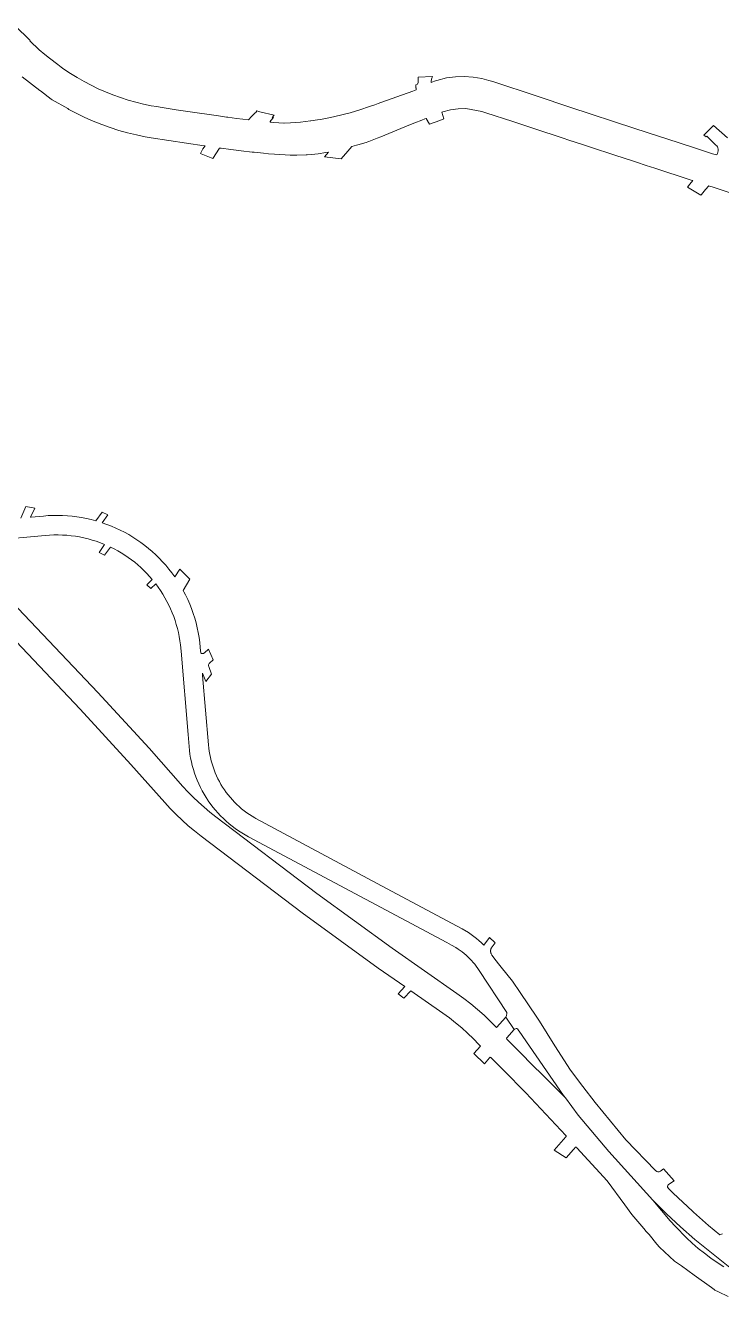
# Model space of a CAD drawing. Header units: inches. Extents: x 704148 to 723432, y 7075344 to 7101810.
# Drawn here: x 716539 to 717110, y 7084853 to 7085897 of the extents above; entities that cross this region are included whole.
import ezdxf

# ---------------------------------------------------------------- set-up
doc = ezdxf.new("R2010")
doc.units = ezdxf.units.IN
doc.header["$MEASUREMENT"] = 0
doc.layers.add('gisdb.gisadmin', color=7, linetype='Continuous', lineweight=9, true_color=0xccf5fc)

msp = doc.modelspace()

# ---------------------------------------------------------------- linework, layer by layer
at = {"layer": 'gisdb.gisadmin'}
for points in [[(716530.1752, 7085897.2261), (716542.7047, 7085884.7878), (716542.4056, 7085884.4841), (716550.2761, 7085877.0809), (716554.9208, 7085873.2904), (716558.5687, 7085870.3133), (716565.5663, 7085865.1643), (716568.2834, 7085863.0071), (716570.3143, 7085861.3947), (716575.7482, 7085857.7606), (716581.3059, 7085854.3186), (716586.9805, 7085851.073), (716592.7651, 7085848.0277), (716598.6525, 7085845.1865), (716604.6357, 7085842.5528), (716610.7073, 7085840.1298), (716616.8599, 7085837.9205), (716623.0859, 7085835.9276), (716629.3778, 7085834.1536), (716635.7278, 7085832.6006), (716642.1283, 7085831.2704), (716646.7129, 7085830.5759), (716649.5439, 7085830.0091), (716656.1088, 7085828.9228), (716662.5314, 7085827.9789), (716672.053, 7085826.4711), (716672.088, 7085826.4656), (716697.427, 7085822.8935), (716704.0215, 7085821.9639), (716705.0118, 7085821.8243), (716711.985, 7085820.8413), (716717.1692, 7085820.2657), (716717.4072, 7085820.2392), (716721.9278, 7085819.7373), (716724.5122, 7085822.3126), (716727.52, 7085825.31), (716727.8708, 7085825.7004), (716728.8725, 7085826.969), (716731.2222, 7085826.278), (716742.9894, 7085823.5708), (716741.3156, 7085821.5954), (716742.4017, 7085821.6072), (716740.24, 7085819.03), (716739.75, 7085818.22), (716739.6151, 7085817.7733), (716740.5414, 7085817.6704), (716742.8482, 7085817.4143), (716751.0737, 7085816.9469), (716751.3032, 7085816.9339), (716756.3193, 7085817.1643), (716764.5998, 7085817.8361), (716772.8516, 7085818.7977), (716773.0554, 7085818.8287), (716778.5981, 7085819.6725), (716781.0646, 7085820.048), (716789.2288, 7085821.5853), (716797.3341, 7085823.4078), (716801.8831, 7085824.5996), (716805.3705, 7085825.5133), (716813.3282, 7085827.8991), (716821.1974, 7085830.5624), (716825.5342, 7085832.1154), (716828.3157, 7085833.1114), (716830.5699, 7085833.9187), (716856.7096, 7085843.2792), (716858.2661, 7085843.8366), (716859.6399, 7085844.3285), (716859.4441, 7085845.5862), (716859.3829, 7085845.9788), (716859.2816, 7085846.6295), (716859.1688, 7085848.4885), (716860.5946, 7085848.9991), (716861.0644, 7085850.3736), (716861.0909, 7085850.4513), (716861.2241, 7085854.7203), (716872.9385, 7085855.1504), (716872.271, 7085853.1802), (716871.9557, 7085851.124), (716871.9887, 7085850.5657), (716871.9962, 7085850.4377), (716874.5882, 7085851.4126), (716875.2923, 7085851.7115), (716876.4579, 7085852.1158), (716884.4711, 7085854.1181), (716891.7304, 7085855.09), (716899.0505, 7085855.3296), (716906.3578, 7085854.8345), (716913.5786, 7085853.6097), (716919.1446, 7085852.0789), (716922.5342, 7085851.0401), (716958.7747, 7085839.0327), (716985.7001, 7085830.1116), (717039.0061, 7085812.6883), (717058.3315, 7085806.3718), (717074.444, 7085801.1054), (717090.512, 7085795.8535), (717102.7083, 7085791.8671), (717106.4093, 7085790.94), (717106.9, 7085792.08), (717107.41, 7085794.14), (717107.4, 7085795), (717107.3125, 7085795.7918), (717107.2547, 7085796.3116), (717107.0029, 7085797.0529), (717106.731, 7085797.4996), (717106.2219, 7085798.2081), (717105.4397, 7085798.9836), (717099.4596, 7085804.9124), (717098.0954, 7085806.2227), (717097.5013, 7085805.6277), (717095.7517, 7085807.1133), (717103.6779, 7085815.0007), (717114.92, 7085805.03)], [(717117.9338, 7085759.537), (717102.4362, 7085764.6024), (717100.2634, 7085765.3126), (717099.7653, 7085765.4754), (717097.0897, 7085762.3706), (717093.6865, 7085758.4214), (717093.1744, 7085757.8272), (717082.237, 7085764.4749), (717084.11, 7085766.74), (717086.6018, 7085769.7535), (717086.2861, 7085769.8515), (717084.4312, 7085770.4874), (717055.3707, 7085779.9859), (717048.2564, 7085782.3113), (717040.2811, 7085784.9315), (717027.6543, 7085789.0799), (717024.9344, 7085789.9735), (717000.2025, 7085798.0989), (717000.0969, 7085798.1336), (717000.0506, 7085798.0675), (716998.5631, 7085798.5537), (716989.1114, 7085801.643), (716987.71, 7085802.1011), (716987.2441, 7085802.2534), (716977.6225, 7085805.3982), (716958.5874, 7085811.7049), (716935.5019, 7085819.3536), (716934.6133, 7085819.648), (716921.051, 7085824.1415), (716920.0847, 7085824.4617), (716913.5411, 7085826.6297), (716900.3525, 7085828.9159), (716893.9866, 7085828.7689), (716887.6793, 7085827.8942), (716881.5136, 7085826.3034), (716880.4852, 7085825.963), (716882.1537, 7085820.4447), (716879.0439, 7085819.2726), (716870.5508, 7085816.0713), (716867.6854, 7085820.7378), (716867.6285, 7085820.8509), (716866.6896, 7085820.4715), (716864.3295, 7085819.5178), (716858.4513, 7085817.1425), (716853.6151, 7085815.1883), (716830.5109, 7085805.8523), (716827.5585, 7085804.6593), (716820.7027, 7085801.8683), (716819.8924, 7085801.5858), (716818.553, 7085801.1829), (716811.7731, 7085799.1438), (716810.5579, 7085798.8125), (716806.6702, 7085797.7526), (716803.54, 7085794.07), (716798.1081, 7085787.6902), (716784.233, 7085789.1796), (716787.4805, 7085793.0856), (716787.2291, 7085793.03), (716785.4816, 7085792.754), (716779.1331, 7085791.7514), (716773.5213, 7085791.1976), (716773.5215, 7085791.1884), (716770.1822, 7085790.868), (716769.2594, 7085790.836), (716761.5917, 7085790.5698), (716756.1772, 7085790.7121), (716752.1612, 7085790.9122), (716743.1683, 7085791.3542), (716738.4531, 7085791.8062), (716734.2561, 7085792.2086), (716726.5519, 7085793.0641), (716724.8446, 7085793.2536), (716716.0691, 7085794.228), (716713.9428, 7085794.4738), (716707.419, 7085795.2279), (716699.456, 7085796.3504), (716699.33, 7085796.3682), (716698.1458, 7085796.5352), (716692.8045, 7085787.8837), (716683.2106, 7085791.6613), (716682.4948, 7085791.9431), (716684.1954, 7085795.3328), (716684.5, 7085795.78), (716686.3617, 7085798.1973), (716685.6848, 7085798.3016), (716642.0254, 7085804.9984), (716637.2838, 7085805.7257), (716629.9934, 7085807.2408), (716622.7605, 7085809.0098), (716615.5938, 7085811.0305), (716608.5021, 7085813.3004), (716601.4941, 7085815.8169), (716594.5784, 7085818.5767), (716587.7633, 7085821.5766), (716581.0572, 7085824.8129), (716574.4684, 7085828.2816), (716573.7888, 7085828.9046), (716560.9014, 7085836.0934), (716559.9691, 7085836.7123), (716551.2506, 7085843.4257), (716550.7179, 7085843.8359), (716536.0722, 7085855.1134)], [(717126.4862, 7084869.5557), (717100.5933, 7084890.1202), (717088.3743, 7084900.1386), (717076.473, 7084910.5324), (717064.9008, 7084921.2915), (717053.669, 7084932.4054), (717017.6339, 7084972.473), (716992.4997, 7085002.1476), (716981.98, 7085016.34), (716980.4892, 7085018.5033), (716944.14, 7085071.25), (716943.8228, 7085071.4303), (716942.6788, 7085073.1564), (716942.1395, 7085073.2839), (716941.8235, 7085073.3058), (716941.6056, 7085073.296), (716941.1766, 7085073.2196), (716940.9687, 7085073.1537), (716940.574, 7085072.9689), (716940.2174, 7085072.7184), (716939.9602, 7085072.4681), (716933.0916, 7085082.7593), (716933.3663, 7085083.3441), (716933.5889, 7085083.9507), (716933.7579, 7085084.5743), (716933.8718, 7085085.2103), (716933.9299, 7085085.8537), (716933.9311, 7085086.5137), (716911.2919, 7085121.0825), (716910.1256, 7085122.8001), (716908.9027, 7085124.4779), (716907.6246, 7085126.1139), (716906.2926, 7085127.7065), (716904.9083, 7085129.2537), (716903.4731, 7085130.7539), (716900.4567, 7085133.6065), (716897.2569, 7085136.2518), (716895.5926, 7085137.493), (716893.8878, 7085138.6779), (716892.1445, 7085139.8054), (716888.55, 7085141.8828), (716884.6057, 7085144.0416), (716721.8735, 7085230.9335), (716719.0885, 7085232.4835), (716716.3584, 7085234.1284), (716713.6864, 7085235.866), (716711.0758, 7085237.6944), (716708.5294, 7085239.6115), (716706.0505, 7085241.6148), (716703.6419, 7085243.7022), (716701.3064, 7085245.8712), (716699.0468, 7085248.119), (716696.8657, 7085250.4432), (716694.7659, 7085252.841), (716692.7496, 7085255.3095), (716688.9774, 7085260.4469), (716688.6973, 7085260.8727), (716687.2259, 7085263.1098), (716685.5669, 7085265.8313), (716684.0024, 7085268.6082), (716682.5342, 7085271.4372), (716681.1642, 7085274.315), (716679.8937, 7085277.2381), (716678.7245, 7085280.2032), (716677.6579, 7085283.2067), (716676.6951, 7085286.2451), (716675.8372, 7085289.3147), (716675.0853, 7085292.4121), (716674.4403, 7085295.5334), (716673.9029, 7085298.6751), (716673.4738, 7085301.8333), (716673.1535, 7085305.0045), (716672.3387, 7085314.7393), (716672.3417, 7085314.7446), (716666.6291, 7085383.2891), (716666.1089, 7085388.4929), (716665.6536, 7085391.8798), (716665.0853, 7085395.2495), (716664.4048, 7085398.5984), (716663.6128, 7085401.9227), (716662.7101, 7085405.2186), (716661.6978, 7085408.4826), (716660.5769, 7085411.7109), (716659.3488, 7085414.8999), (716658.0149, 7085418.0461), (716656.5765, 7085421.146), (716655.0354, 7085424.1961), (716653.3932, 7085427.193), (716651.6518, 7085430.1333), (716649.813, 7085433.0138), (716647.8791, 7085435.8313), (716645.8521, 7085438.5825), (716641.8528, 7085434.8582), (716638.5065, 7085437.7939), (716642.9952, 7085442.1585), (716640.7876, 7085444.7116), (716638.4969, 7085447.1904), (716636.1256, 7085449.5923), (716633.6764, 7085451.9146), (716631.1519, 7085454.1549), (716628.5548, 7085456.3105), (716625.8879, 7085458.3793), (716623.1543, 7085460.3589), (716620.3567, 7085462.2473), (716617.4984, 7085464.0422), (716614.5824, 7085465.7419), (716611.6119, 7085467.3444), (716608.5902, 7085468.848), (716603.749, 7085462.0262), (716599.3024, 7085464.4339), (716603.663, 7085471.0414), (716600.3696, 7085472.3383), (716597.0334, 7085473.5204), (716593.6582, 7085474.5864), (716590.2482, 7085475.5348), (716586.8073, 7085476.3647), (716583.3398, 7085477.0751), (716579.8498, 7085477.6649), (716576.3415, 7085478.1337), (716572.8191, 7085478.4807), (716569.2867, 7085478.7056), (716565.7487, 7085478.8081), (716562.2093, 7085478.7881), (716558.6727, 7085478.6456), (716555.1431, 7085478.3808), (716512.3699, 7085474.4259)], [(716522.9054, 7085428.9306), (716598.196, 7085349.4245), (716640.3035, 7085303.5579), (716668.1366, 7085272.2818), (716672.2822, 7085267.7729), (716676.572, 7085263.4009), (716681.0015, 7085259.1706), (716685.566, 7085255.0862), (716690.2607, 7085251.1522), (716695.0806, 7085247.3727), (716778.1597, 7085184.3774), (716839.8385, 7085139.4463), (716892.9729, 7085102.2788), (716898.7958, 7085098.0563), (716904.4716, 7085093.6382), (716909.9937, 7085089.0295), (716915.3559, 7085084.2355), (716920.5519, 7085079.2619), (716925.5755, 7085074.1143), (716933.0916, 7085082.7593), (716939.9602, 7085072.4681), (716933.9041, 7085065.6653), (716933.7287, 7085065.4683), (716933.9, 7085064.63), (716945.6082, 7085052.8707), (716954.5378, 7085043.9021), (716963.6809, 7085034.719), (716963.9726, 7085034.4261), (716981.98, 7085016.34), (716992.4998, 7085002.1476), (717017.6339, 7084972.473), (717053.669, 7084932.4054), (717068.0397, 7084915.553), (717072.3268, 7084910.697), (717081.3883, 7084901.4405), (717086.152, 7084897.0511), (717091.0636, 7084892.8277), (717096.1174, 7084888.7755), (717101.3072, 7084884.8992), (717106.6271, 7084881.2034), (717112.0707, 7084877.6923)]]:
    msp.add_lwpolyline(points, dxfattribs=at)
for points in [[(716535.0653, 7085492.5926), (716539.2553, 7085501.997), (716546.4744, 7085500.6809), (716543.112, 7085493.3366), (716543.5408, 7085493.3131), (716553.67, 7085494.3128), (716557.593, 7085494.6098), (716561.5237, 7085494.7761), (716565.4578, 7085494.8116), (716569.3909, 7085494.7162), (716573.3186, 7085494.49), (716577.2366, 7085494.1333), (716581.1406, 7085493.6464), (716585.0262, 7085493.0299), (716588.8892, 7085492.2845), (716592.7252, 7085491.4111), (716596.5301, 7085490.4105), (716601.8315, 7085497.5968), (716606.5548, 7085495.2765), (716601.9619, 7085488.7432), (716605.7061, 7085487.4245), (716609.4038, 7085485.9808), (716613.0511, 7085484.4139), (716616.6436, 7085482.7255), (716620.1775, 7085480.9174), (716623.6487, 7085478.9917), (716627.0534, 7085476.9506), (716630.3875, 7085474.7964), (716633.6475, 7085472.5315), (716636.8297, 7085470.1584), (716639.9304, 7085467.6798), (716642.9462, 7085465.0986), (716645.8736, 7085462.4176), (716648.7094, 7085459.6399), (716651.4503, 7085456.7686), (716654.0934, 7085453.8068), (716656.6355, 7085450.758), (716659.0739, 7085447.6257), (716661.4058, 7085444.4132), (716665.7227, 7085450.6744), (716673.7005, 7085442.3965), (716668.4328, 7085433.0706), (716668.9691, 7085432.0428), (716670.3231, 7085429.4477), (716672.0872, 7085425.7617), (716673.7228, 7085422.017), (716675.2281, 7085418.2179), (716676.6012, 7085414.3692), (716677.8405, 7085410.4752), (716678.9445, 7085406.5408), (716679.912, 7085402.5706), (716680.7416, 7085398.5693), (716681.4325, 7085394.5418), (716681.9839, 7085390.4928), (716682.395, 7085386.4271), (716682.7914, 7085381.6906), (716682.9811, 7085381.5829), (716683.1794, 7085381.4921), (716683.3849, 7085381.419), (716683.5959, 7085381.3641), (716683.811, 7085381.3278), (716684.0284, 7085381.3103), (716684.2465, 7085381.3119), (716684.4636, 7085381.3325), (716684.6781, 7085381.3719), (716684.8884, 7085381.4299), (716685.0928, 7085381.506), (716685.2898, 7085381.5996), (716685.4778, 7085381.71), (716685.6556, 7085381.8364), (716685.8265, 7085381.9823), (716688.993, 7085384.9419), (716692.8574, 7085376.2745), (716689.8918, 7085373.4148), (716689.6056, 7085373.0861), (716689.3809, 7085372.7128), (716689.2938, 7085372.5128), (716689.1734, 7085372.094), (716689.1275, 7085371.6606), (716689.1576, 7085371.2259), (716689.2839, 7085370.7436), (716691.6668, 7085364.3371), (716686.868, 7085358.4708), (716684.1578, 7085365.3644), (716684.3215, 7085363.4077), (716689.0977, 7085306.3389), (716689.3628, 7085303.7148), (716689.7179, 7085301.1013), (716690.1626, 7085298.5016), (716690.6963, 7085295.9187), (716691.3185, 7085293.3557), (716692.0284, 7085290.8156), (716692.8251, 7085288.3014), (716693.7077, 7085285.816), (716694.6753, 7085283.3624), (716695.7265, 7085280.9435), (716696.8603, 7085278.5622), (716698.0751, 7085276.2212), (716699.3697, 7085273.9233), (716700.7425, 7085271.6713), (716702.1919, 7085269.4678), (716703.7161, 7085267.3154), (716705.3134, 7085265.2166), (716708.7195, 7085261.1898), (716710.5243, 7085259.2666), (716712.3941, 7085257.4064), (716714.3267, 7085255.6117), (716716.3198, 7085253.8844), (716718.3711, 7085252.2266), (716720.4782, 7085250.6403), (716722.6385, 7085249.1272), (716724.8495, 7085247.6894), (716727.1086, 7085246.3283), (716728.02, 7085245.79), (716835.2248, 7085188.4968), (716897.3976, 7085155.2697), (716902.4082, 7085152.227), (716906.8426, 7085149.0643), (716908.9745, 7085147.3692), (716911.0462, 7085145.6008), (716913.0551, 7085143.7614), (716914.9987, 7085141.8533), (716919.6817, 7085148.1685), (716924.1699, 7085144.0395), (716924.4467, 7085143.7848), (716921.1744, 7085139.4986), (716921.0994, 7085139.317), (716921.0143, 7085139.111), (716920.9643, 7085138.961), (716920.8816, 7085138.7131), (716920.8257, 7085138.5109), (716920.7354, 7085138.1013), (716920.6739, 7085137.6864), (716920.6541, 7085137.4776), (716920.6364, 7085137.0585), (716920.6385, 7085136.8488), (716920.6648, 7085136.4301), (716920.7203, 7085136.0144), (716920.7588, 7085135.8082), (716920.8575, 7085135.4005), (716921.0077, 7085134.9546), (716921.0583, 7085134.8044), (716921.139, 7085134.6108), (716921.3204, 7085134.2326), (716921.7601, 7085133.5188), (716921.8679, 7085133.3492), (716924.2036, 7085130.3209), (716928.2134, 7085125.1204), (716929.21, 7085123.83), (716938.64, 7085112.28), (716944.88, 7085102.99), (716958.55, 7085082.66), (716960.71, 7085079.44), (716973.4, 7085059.25), (716986.09, 7085039.06), (716996.34, 7085025.88), (717006.58, 7085012.69), (717019.11, 7084997.39), (717031.64, 7084982.09), (717055.9158, 7084956.8193, 0.013619233), (717056.04, 7084956.69, 0.343367846), (717060.0567, 7084956.219), (717062.4408, 7084958.1058), (717071.205, 7084948.2239), (717066.7647, 7084945.2386), (717066.3545, 7084944.8715), (717066.1213, 7084944.5301), (717065.9841, 7084944.2138), (717065.9032, 7084943.8787), (717065.8808, 7084943.6037), (717065.8964, 7084943.3282), (717065.9498, 7084943.0575), (717066.0399, 7084942.7967), (717066.2401, 7084942.4349), (717066.4609, 7084942.1702), (717070.5434, 7084938.1021), (717086.1953, 7084923.4457), (717087.145, 7084922.4605), (717099.5608, 7084911.6339), (717108.8253, 7084904.0578), (717109.2553, 7084904.1306), (717110.0883, 7084904.3869), (717110.8641, 7084904.7841)], [(717115.52, 7084853.23), (717107.7253, 7084856.9972), (717104.74, 7084858.44), (717104, 7084859.04), (717103.1368, 7084859.7358), (717102.04, 7084860.62), (717087.66, 7084870.9), (717077.2214, 7084878.3571), (717071.52, 7084882.43), (717059.25, 7084893.92), (717057.13, 7084896.23), (717050.74, 7084904.14), (717048.25, 7084906.73), (717046.45, 7084909.06), (717036.43, 7084920.71), (717030.6861, 7084928.5339), (717016.1725, 7084948.3032), (716991.3943, 7084975.4807), (716991.0422, 7084975.8669, 0.039881641), (716990.997, 7084975.9247, 0.420493063), (716990.3389, 7084975.9456), (716988.8384, 7084974.214), (716988.6928, 7084974.0671), (716982.5961, 7084967.242), (716972.8651, 7084973.4319), (716982.3631, 7084984.4767, 0.421404039), (716982.61, 7084985.46), (716982.4775, 7084985.6008), (716949.53, 7085020.59), (716931.1158, 7085039.0875), (716920.78, 7085049.47), (716920.2709, 7085049.926), (716919.823, 7085049.3986), (716915.536, 7085044.3508), (716906.8535, 7085052.8181), (716912.3167, 7085059.023), (716911.0444, 7085060.3722), (716906.4937, 7085065.0363), (716901.7867, 7085069.5427), (716896.9291, 7085073.8863), (716891.9264, 7085078.0619), (716886.7844, 7085082.0648), (716881.5091, 7085085.8903), (716855.1023, 7085104.3619), (716849.3759, 7085098.4148), (716844.8316, 7085101.9337), (716850.1482, 7085107.8273), (716828.3748, 7085123.0578), (716766.0756, 7085168.4408), (716682.9966, 7085231.4361), (716677.6657, 7085235.6163), (716672.4733, 7085239.9674), (716667.4249, 7085244.4847), (716662.5258, 7085249.1636), (716657.7811, 7085253.999), (716653.196, 7085258.9859), (716625.3629, 7085290.2621), (716583.6742, 7085335.6726), (716516.8236, 7085406.2661)]]:
    msp.add_lwpolyline(points, format="xyb", dxfattribs=at)

doc.saveas('drawing.dxf')
